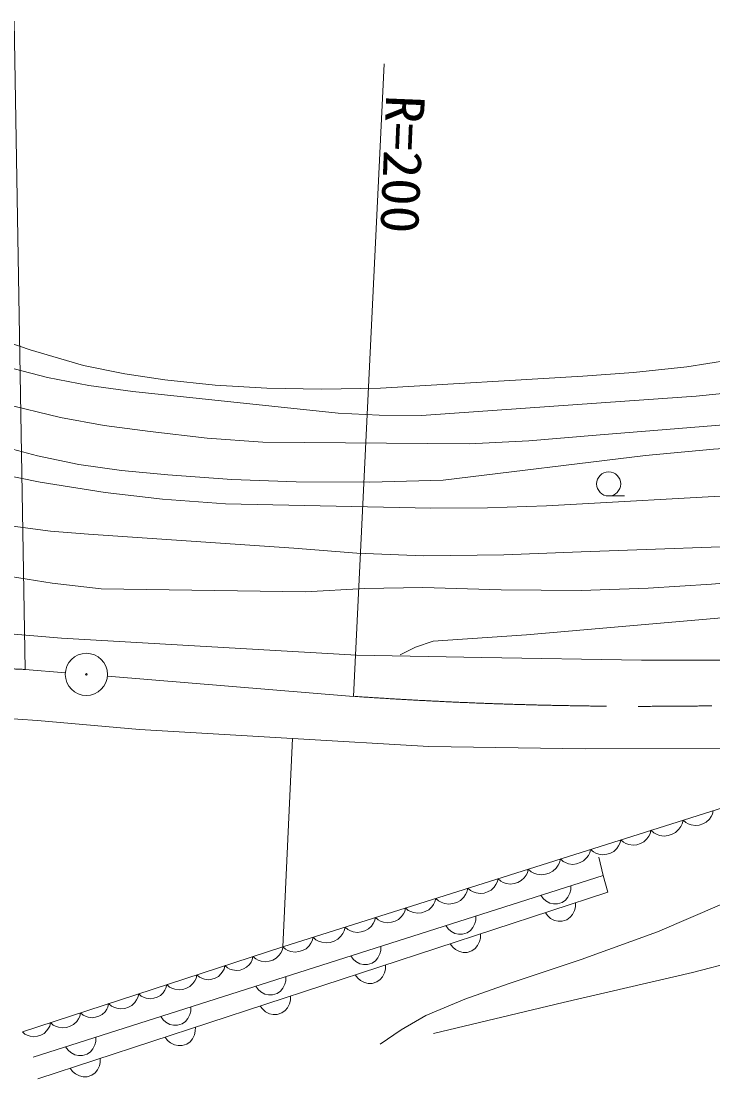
# Model space of a CAD drawing. Units: millimetres, scale not verified. Extents: x 40000 to 680000, y 20000 to 380000.
# Drawn here: x 333538 to 366326, y 249083 to 299221 of the extents above; entities that cross this region are included whole.
import ezdxf
from ezdxf.enums import TextEntityAlignment as Align

# ---------------------------------------------------------------- set-up
doc = ezdxf.new("R2010")
doc.units = ezdxf.units.MM
doc.header["$LTSCALE"] = 1000
doc.linetypes.add('CHAIN', pattern=[18.5, 12, -1.5, 3.5, -1.5])
for name, color, linetype, lineweight in [('M-BGD', 7, 'Continuous', 13), ('M-BMK', 2, 'CHAIN', 13), ('M-BMK-SRVR', 3, 'Continuous', 13), ('M-STR-HTXT', 7, 'Continuous', 13)]:
    doc.layers.add(name, color=color, linetype=linetype, lineweight=lineweight)
doc.styles.add('ＭＳ ゴシック', font='')
doc.styles.get('ＭＳ ゴシック').set_extended_font_data('MS Gothic')

msp = doc.modelspace()

# ---------------------------------------------------------------- linework, layer by layer
at = {"layer": 'M-BGD'}
for p, q in [((361387, 276714), (362137, 276714)), ((332643, 270215), (335449, 269974)), ((335449, 269974), (349440, 269173)), ((349440, 269173), (355374, 269052)), ((355374, 269052), (362950, 268932)), ((362950, 268932), (369076, 268932)), ((329927, 266372), (334307, 266065)), ((334307, 266065), (339147, 265642)), ((339147, 265642), (346403, 265219)), ((346403, 265219), (345942, 255346)), ((345942, 255346), (376557, 265027)), ((346403, 265219), (352858, 264835)), ((352858, 264835), (360273, 264720)), ((360273, 264720), (368989, 264758)), ((366306, 261628), (366346, 261798)), ((364873, 261164), (364916, 261346)), ((364916, 261346), (365047, 261230)), ((365047, 261230), (365160, 261171)), ((365853, 261170), (366015, 261253)), ((366015, 261253), (366160, 261393)), ((366160, 261393), (366247, 261515)), ((366247, 261515), (366306, 261628)), ((363350, 260693), (363391, 260864)), ((363391, 260864), (363531, 260740)), ((363531, 260740), (363651, 260677)), ((364390, 260676), (364563, 260764)), ((364563, 260764), (364717, 260914)), ((364717, 260914), (364810, 261044)), ((364810, 261044), (364873, 261164)), ((365160, 261171), (365302, 261122)), ((365302, 261122), (365501, 261090)), ((365501, 261090), (365681, 261116)), ((365681, 261116), (365853, 261170)), ((361861, 260128), (361920, 260241)), ((361920, 260241), (361961, 260411)), ((361961, 260411), (362092, 260295)), ((362092, 260295), (362205, 260237)), ((362205, 260237), (362346, 260187)), ((362726, 260181), (362897, 260235)), ((362897, 260235), (363060, 260318)), ((363060, 260318), (363204, 260458)), ((363204, 260458), (363291, 260580)), ((363291, 260580), (363350, 260693)), ((363651, 260677), (363802, 260624)), ((363802, 260624), (364014, 260591)), ((364014, 260591), (364207, 260618)), ((364207, 260618), (364390, 260676)), ((360431, 259676), (360490, 259789)), ((360490, 259789), (360530, 259959)), ((360530, 259959), (360661, 259843)), ((360661, 259843), (360774, 259784)), ((360774, 259784), (360916, 259735)), ((360916, 259735), (361115, 259703)), ((361115, 259703), (361295, 259729)), ((361295, 259729), (361467, 259783)), ((361467, 259783), (361630, 259866)), ((361630, 259866), (361774, 260006)), ((361774, 260006), (361861, 260128)), ((362346, 260187), (362545, 260156)), ((362545, 260156), (362726, 260181)), ((358994, 259205), (359057, 259325)), ((359057, 259325), (359100, 259507)), ((359100, 259507), (359231, 259391)), ((359231, 259391), (359344, 259332)), ((359344, 259332), (359486, 259282)), ((359486, 259282), (359684, 259251)), ((359684, 259251), (359865, 259277)), ((359865, 259277), (360037, 259331)), ((360037, 259331), (360199, 259414)), ((360199, 259414), (360344, 259554)), ((360344, 259554), (360431, 259676)), ((361134, 258730), (360918, 259596)), ((334110, 250103), (361134, 258730)), ((357388, 258619), (357475, 258741)), ((357475, 258741), (357534, 258854)), ((357534, 258854), (357575, 259024)), ((357575, 259024), (357714, 258901)), ((357714, 258901), (357835, 258838)), ((357835, 258838), (357986, 258785)), ((357986, 258785), (358198, 258751)), ((358198, 258751), (358391, 258779)), ((358391, 258779), (358574, 258837)), ((358574, 258837), (358747, 258925)), ((358747, 258925), (358901, 259075)), ((358901, 259075), (358994, 259205)), ((361350, 257926), (361134, 258730)), ((355958, 258167), (356045, 258289)), ((356045, 258289), (356104, 258402)), ((356104, 258402), (356144, 258572)), ((356144, 258572), (356275, 258456)), ((356275, 258456), (356388, 258397)), ((356388, 258397), (356530, 258348)), ((356530, 258348), (356729, 258316)), ((356729, 258316), (356909, 258342)), ((356909, 258342), (357081, 258396)), ((357081, 258396), (357244, 258479)), ((357244, 258479), (357388, 258619)), ((359594, 258049), (359596, 258239)), ((334327, 249083), (361350, 257926)), ((354515, 257688), (354608, 257818)), ((354608, 257818), (354671, 257938)), ((354671, 257938), (354714, 258120)), ((354714, 258120), (354845, 258004)), ((354845, 258004), (354958, 257945)), ((354958, 257945), (355100, 257895)), ((355100, 257895), (355299, 257864)), ((355299, 257864), (355479, 257890)), ((355479, 257890), (355651, 257944)), ((355651, 257944), (355813, 258027)), ((355813, 258027), (355958, 258167)), ((358167, 257783), (358279, 257630)), ((359457, 257691), (359554, 257879)), ((359554, 257879), (359594, 258049)), ((352858, 257092), (353002, 257232)), ((353002, 257232), (353089, 257354)), ((353089, 257354), (353148, 257467)), ((353148, 257467), (353189, 257637)), ((353189, 257637), (353328, 257514)), ((353328, 257514), (353449, 257451)), ((353449, 257451), (353600, 257398)), ((353600, 257398), (353812, 257364)), ((353812, 257364), (354005, 257392)), ((354005, 257392), (354188, 257450)), ((354188, 257450), (354361, 257538)), ((354361, 257538), (354515, 257688)), ((358279, 257630), (358411, 257514)), ((358411, 257514), (358599, 257417)), ((358599, 257417), (358770, 257377)), ((358770, 257377), (358959, 257374)), ((358959, 257374), (359188, 257447)), ((359188, 257447), (359341, 257559)), ((359341, 257559), (359457, 257691)), ((359771, 257062), (359810, 257233)), ((359810, 257233), (359811, 257422)), ((350288, 256563), (350328, 256733)), ((350328, 256733), (350459, 256617)), ((351428, 256640), (351572, 256780)), ((351572, 256780), (351659, 256902)), ((351659, 256902), (351718, 257015)), ((351718, 257015), (351759, 257185)), ((351759, 257185), (351890, 257069)), ((351890, 257069), (352003, 257010)), ((352003, 257010), (352144, 256961)), ((352144, 256961), (352343, 256929)), ((352343, 256929), (352523, 256955)), ((352523, 256955), (352695, 257009)), ((352695, 257009), (352858, 257092)), ((355090, 256612), (355092, 256801)), ((358386, 256956), (358499, 256803)), ((358499, 256803), (358631, 256689)), ((359408, 256628), (359561, 256741)), ((359561, 256741), (359675, 256873)), ((359675, 256873), (359771, 257062)), ((348855, 256099), (348898, 256280)), ((348898, 256280), (349029, 256165)), ((349997, 256187), (350142, 256328)), ((350142, 256328), (350229, 256450)), ((350229, 256450), (350288, 256563)), ((350459, 256617), (350572, 256558)), ((350572, 256558), (350714, 256508)), ((350714, 256508), (350913, 256477)), ((350913, 256477), (351093, 256503)), ((351093, 256503), (351265, 256557)), ((351265, 256557), (351428, 256640)), ((353664, 256345), (353775, 256192)), ((354837, 256121), (354953, 256253)), ((354953, 256253), (355050, 256441)), ((355050, 256441), (355090, 256612)), ((358631, 256689), (358820, 256593)), ((358820, 256593), (358991, 256554)), ((358991, 256554), (359180, 256553)), ((359180, 256553), (359408, 256628)), ((347332, 255628), (347373, 255798)), ((347373, 255798), (347512, 255674)), ((348545, 255699), (348699, 255848)), ((348699, 255848), (348792, 255978)), ((348792, 255978), (348855, 256099)), ((349029, 256165), (349142, 256106)), ((349142, 256106), (349284, 256056)), ((349284, 256056), (349482, 256025)), ((349482, 256025), (349663, 256050)), ((349663, 256050), (349835, 256105)), ((349835, 256105), (349997, 256187)), ((353775, 256192), (353907, 256076)), ((353907, 256076), (354095, 255979)), ((354095, 255979), (354266, 255939)), ((354266, 255939), (354455, 255937)), ((354455, 255937), (354684, 256010)), ((354684, 256010), (354837, 256121)), ((355267, 255588), (355306, 255759)), ((355306, 255759), (355307, 255948)), ((333596, 251312), (345942, 255346)), ((345914, 255179), (345953, 255349)), ((345942, 255346), (346073, 255230)), ((346073, 255230), (346186, 255171)), ((346879, 255170), (347042, 255253)), ((347042, 255253), (347186, 255393)), ((347186, 255393), (347273, 255515)), ((347273, 255515), (347332, 255628)), ((347512, 255674), (347633, 255612)), ((347633, 255612), (347784, 255559)), ((347784, 255559), (347996, 255525)), ((347996, 255525), (348189, 255553)), ((348189, 255553), (348372, 255610)), ((348372, 255610), (348545, 255699)), ((350586, 255174), (350589, 255364)), ((353882, 255482), (353995, 255330)), ((353995, 255330), (354127, 255215)), ((354127, 255215), (354316, 255119)), ((354904, 255154), (355057, 255267)), ((355057, 255267), (355171, 255399)), ((355171, 255399), (355267, 255588)), ((365364, 254132), (370255, 255378)), ((344437, 254618), (344491, 254724)), ((344491, 254724), (344527, 254883)), ((344527, 254883), (344659, 254769)), ((344659, 254769), (344773, 254711)), ((344773, 254711), (344915, 254663)), ((345294, 254661), (345465, 254716)), ((345465, 254716), (345627, 254801)), ((345627, 254801), (345770, 254942)), ((345770, 254942), (345857, 255065)), ((345857, 255065), (345914, 255179)), ((346186, 255171), (346328, 255121)), ((346328, 255121), (346527, 255090)), ((346527, 255090), (346707, 255116)), ((346707, 255116), (346879, 255170)), ((349160, 254907), (349271, 254754)), ((349271, 254754), (349403, 254639)), ((350333, 254684), (350449, 254815)), ((350449, 254815), (350546, 255004)), ((350546, 255004), (350586, 255174)), ((354316, 255119), (354487, 255080)), ((354487, 255080), (354676, 255079)), ((354676, 255079), (354904, 255154)), ((343106, 254183), (343160, 254289)), ((343160, 254289), (343197, 254449)), ((343197, 254449), (343320, 254342)), ((343320, 254342), (343426, 254288)), ((343426, 254288), (343558, 254243)), ((343558, 254243), (343744, 254215)), ((343744, 254215), (343912, 254241)), ((343912, 254241), (344072, 254293)), ((344072, 254293), (344223, 254372)), ((344223, 254372), (344357, 254504)), ((344357, 254504), (344437, 254618)), ((344915, 254663), (345114, 254633)), ((345114, 254633), (345294, 254661)), ((349403, 254639), (349591, 254541)), ((349591, 254541), (349762, 254501)), ((349762, 254501), (349951, 254499)), ((349951, 254499), (350180, 254572)), ((350180, 254572), (350333, 254684)), ((350763, 254114), (350802, 254285)), ((350802, 254285), (350803, 254475)), ((341683, 253607), (341769, 253730)), ((341769, 253730), (341827, 253843)), ((341827, 253843), (341866, 254014)), ((341866, 254014), (341989, 253907)), ((341989, 253907), (342095, 253853)), ((342095, 253853), (342228, 253808)), ((342228, 253808), (342413, 253780)), ((342413, 253780), (342582, 253806)), ((342582, 253806), (342741, 253858)), ((342741, 253858), (342892, 253937)), ((342892, 253937), (343026, 254069)), ((343026, 254069), (343106, 254183)), ((346042, 253566), (346082, 253736)), ((346082, 253736), (346085, 253926)), ((349378, 254008), (349491, 253856)), ((349491, 253856), (349623, 253741)), ((349623, 253741), (349812, 253645)), ((350400, 253680), (350553, 253793)), ((350553, 253793), (350667, 253925)), ((350667, 253925), (350763, 254114)), ((359227, 252702), (365364, 254132)), ((340269, 253168), (340350, 253283)), ((340350, 253283), (340404, 253389)), ((340404, 253389), (340440, 253548)), ((340440, 253548), (340572, 253433)), ((340572, 253433), (340686, 253376)), ((340686, 253376), (340828, 253327)), ((340828, 253327), (341027, 253298)), ((341027, 253298), (341207, 253325)), ((341207, 253325), (341378, 253381)), ((341378, 253381), (341540, 253465)), ((341540, 253465), (341683, 253607)), ((344656, 253470), (344767, 253316)), ((344767, 253316), (344899, 253201)), ((344899, 253201), (345087, 253104)), ((345676, 253134), (345829, 253246)), ((345829, 253246), (345945, 253377)), ((345945, 253377), (346042, 253566)), ((349812, 253645), (349983, 253606)), ((349983, 253606), (350172, 253605)), ((350172, 253605), (350400, 253680)), ((338783, 252565), (338926, 252706)), ((338926, 252706), (339013, 252829)), ((339013, 252829), (339070, 252943)), ((339070, 252943), (339109, 253113)), ((339109, 253113), (339232, 253006)), ((339232, 253006), (339338, 252952)), ((339338, 252952), (339471, 252907)), ((339471, 252907), (339657, 252880)), ((339657, 252880), (339825, 252905)), ((339825, 252905), (339985, 252957)), ((339985, 252957), (340136, 253036)), ((340136, 253036), (340269, 253168)), ((345087, 253104), (345258, 253063)), ((345258, 253063), (345447, 253061)), ((345447, 253061), (345676, 253134)), ((346259, 252641), (346298, 252811)), ((346298, 252811), (346299, 253001)), ((353090, 251225), (359227, 252702)), ((336314, 252042), (336353, 252212)), ((336353, 252212), (336476, 252105)), ((337379, 252135), (337513, 252267)), ((337513, 252267), (337593, 252382)), ((337593, 252382), (337647, 252488)), ((337647, 252488), (337683, 252647)), ((337683, 252647), (337815, 252533)), ((337815, 252533), (337929, 252475)), ((337929, 252475), (338071, 252427)), ((338071, 252427), (338270, 252397)), ((338270, 252397), (338450, 252424)), ((338450, 252424), (338622, 252480)), ((338622, 252480), (338783, 252565)), ((341538, 252128), (341578, 252298)), ((341578, 252298), (341581, 252488)), ((344874, 252534), (344987, 252382)), ((344987, 252382), (345119, 252267)), ((345119, 252267), (345308, 252171)), ((345668, 252131), (345896, 252206)), ((345896, 252206), (346049, 252319)), ((346049, 252319), (346163, 252451)), ((346163, 252451), (346259, 252641)), ((334890, 251587), (334927, 251747)), ((334927, 251747), (335059, 251632)), ((336027, 251664), (336170, 251806)), ((336170, 251806), (336256, 251928)), ((336256, 251928), (336314, 252042)), ((336476, 252105), (336582, 252052)), ((336582, 252052), (336714, 252007)), ((336714, 252007), (336900, 251979)), ((336900, 251979), (337069, 252004)), ((337069, 252004), (337228, 252057)), ((337228, 252057), (337379, 252135)), ((340152, 252032), (340264, 251879)), ((340264, 251879), (340395, 251763)), ((340395, 251763), (340583, 251666)), ((340943, 251623), (341172, 251696)), ((341172, 251696), (341325, 251808)), ((341325, 251808), (341441, 251940)), ((341441, 251940), (341538, 252128)), ((345308, 252171), (345479, 252133)), ((345479, 252133), (345668, 252131)), ((333596, 251312), (333719, 251205)), ((333719, 251205), (333825, 251151)), ((334472, 251156), (334623, 251235)), ((334623, 251235), (334756, 251367)), ((334756, 251367), (334837, 251481)), ((334837, 251481), (334890, 251587)), ((335059, 251632), (335172, 251574)), ((335172, 251574), (335314, 251526)), ((335314, 251526), (335513, 251496)), ((335513, 251496), (335694, 251524)), ((335694, 251524), (335865, 251580)), ((335865, 251580), (336027, 251664)), ((340583, 251666), (340754, 251626)), ((340754, 251626), (340943, 251623)), ((341755, 251167), (341794, 251337)), ((341794, 251337), (341795, 251527)), ((333825, 251151), (333958, 251106)), ((333958, 251106), (334144, 251078)), ((334144, 251078), (334312, 251104)), ((334312, 251104), (334472, 251156)), ((336937, 250502), (337034, 250690)), ((337034, 250690), (337074, 250861)), ((337074, 250861), (337077, 251050)), ((340370, 251060), (340483, 250908)), ((340483, 250908), (340615, 250793)), ((340615, 250793), (340804, 250698)), ((340804, 250698), (340975, 250659)), ((341164, 250658), (341393, 250732)), ((341393, 250732), (341545, 250845)), ((341545, 250845), (341659, 250977)), ((341659, 250977), (341755, 251167)), ((335648, 250594), (335760, 250441)), ((335760, 250441), (335891, 250325)), ((335891, 250325), (336079, 250228)), ((336079, 250228), (336250, 250188)), ((336439, 250186), (336668, 250259)), ((336668, 250259), (336821, 250370)), ((336821, 250370), (336937, 250502)), ((340975, 250659), (341164, 250658)), ((336250, 250188), (336439, 250186)), ((337156, 249504), (337251, 249693)), ((337251, 249693), (337290, 249863)), ((337290, 249863), (337291, 250053)), ((335866, 249587), (335979, 249434)), ((335979, 249434), (336111, 249320)), ((336111, 249320), (336300, 249224)), ((336300, 249224), (336471, 249185)), ((336660, 249184), (336889, 249258)), ((336889, 249258), (337041, 249371)), ((337041, 249371), (337156, 249504)), ((336471, 249185), (336660, 249184))]:
    msp.add_line(p, q, dxfattribs=at)
for points in [[(332664, 281098), (335404, 280428), (337476, 280057), (339658, 279771), (342354, 279461), (344988, 279264), (354775, 279188), (357609, 279325), (360798, 279591), (370355, 280372), (374943, 280699), (379432, 281123), (389017, 282071), (392919, 282467), (396807, 282967), (406384, 284371), (408233, 284700), (410377, 285202), (411654, 285641), (412939, 286198), (415329, 287378)], [(333200, 282739), (334780, 282336), (336744, 281954), (338829, 281659), (348567, 280642), (350513, 280536), (352515, 280535), (362149, 281204), (365540, 281442), (368967, 281787), (378625, 282866), (388099, 283734), (397626, 284814), (407081, 286147), (408260, 286373), (409336, 286690), (410846, 287294)], [(331466, 284490), (333967, 283636), (336489, 282900), (338450, 282504), (340347, 282221), (342734, 281973), (345176, 281827), (347777, 281773), (350567, 281824), (360162, 282400), (362557, 282559), (365088, 282838), (370067, 283631)], [(331540, 277946), (334446, 277374), (337519, 276876), (340237, 276568), (343229, 276336), (352965, 276141), (355641, 276145), (358439, 276253), (368100, 276790), (377718, 277549), (380705, 277834), (383866, 278031), (387665, 278152), (391370, 278372), (400993, 279167), (403701, 279495), (406643, 279959), (409978, 280622), (413340, 281400), (415256, 281946), (417147, 282594), (419968, 283618), (422684, 284495), (423344, 284682)], [(333150, 275282), (334931, 275039), (336729, 274900), (346461, 274235), (349453, 274005), (352611, 273871), (356411, 273922), (360079, 274071), (369764, 274416), (372561, 274544), (375421, 274781), (384828, 275729), (394461, 276622), (399235, 277121), (403972, 277722), (407723, 278311), (411683, 278826), (413471, 279061), (415231, 279411), (416613, 279813), (418114, 280374), (423629, 282861)], [(332402, 279120), (334307, 278611), (336266, 278203), (338298, 277918), (340490, 277714), (343525, 277500), (346567, 277390), (350066, 277370), (353541, 277459), (363129, 278630), (366355, 278936), (369749, 279152), (379433, 279506), (381768, 279687), (384150, 279978), (393614, 281038), (403157, 281922)], [(351510, 269189), (352225, 269553), (353070, 269827), (357500, 270123), (362196, 270543), (371835, 271384), (381409, 272527), (391016, 273374), (400590, 274158), (403881, 274403), (407461, 274778), (416776, 276181), (420127, 276760), (423381, 277222), (424358, 277348)], [(332633, 272953), (335004, 272578), (337334, 272315), (347009, 272172), (349806, 272326), (352584, 272378), (356284, 272257), (360084, 272237), (363258, 272335), (366263, 272529), (375932, 273375), (378717, 273669), (381634, 273872), (385656, 274043), (390046, 274338), (392213, 274552), (394456, 274880), (397395, 275366), (400567, 275785)], [(350559, 250722), (351548, 251406), (352727, 252083), (354576, 252853), (356616, 253584), (360091, 254738), (363701, 256051), (366751, 257367), (369714, 258759), (371801, 259944), (373724, 261154), (375357, 262286), (377099, 263629), (377433, 263893)]]:
    msp.add_lwpolyline(points, dxfattribs=at)
msp.add_circle((361387, 277284), 570, dxfattribs=at)
at = {"layer": 'M-BMK'}
for p, q in [((335633, 268336), (333731, 268490)), ((349294, 267215), (337627, 268173))]:
    msp.add_line(p, q, dxfattribs=at)
for centre, radius, start, end in [((334755, 298473), 30000, 222.7254, 268.0439), ((363066, 466741), 200000, 266.05165, 276.23113)]:
    msp.add_arc(centre, radius, start, end, dxfattribs=at)
at = {"layer": 'M-BMK-SRVR'}
for radius in [1000, 40]:
    msp.add_circle((336630, 268255), radius, dxfattribs=at)
at = {"layer": 'M-STR-HTXT'}
for p, q in [((333731, 268490), (333204, 299221)), ((350745, 297198), (349294, 267215))]:
    msp.add_line(p, q, dxfattribs=at)

# ---------------------------------------------------------------- texts
at = {"layer": 'M-STR-HTXT', "style": 'ＭＳ ゴシック', "width": 1.05}
msp.add_text('R=200', height=1833, rotation=267.6, dxfattribs=at).set_placement((350297, 295766), align=Align.BOTTOM_LEFT)

doc.saveas('drawing.dxf')
